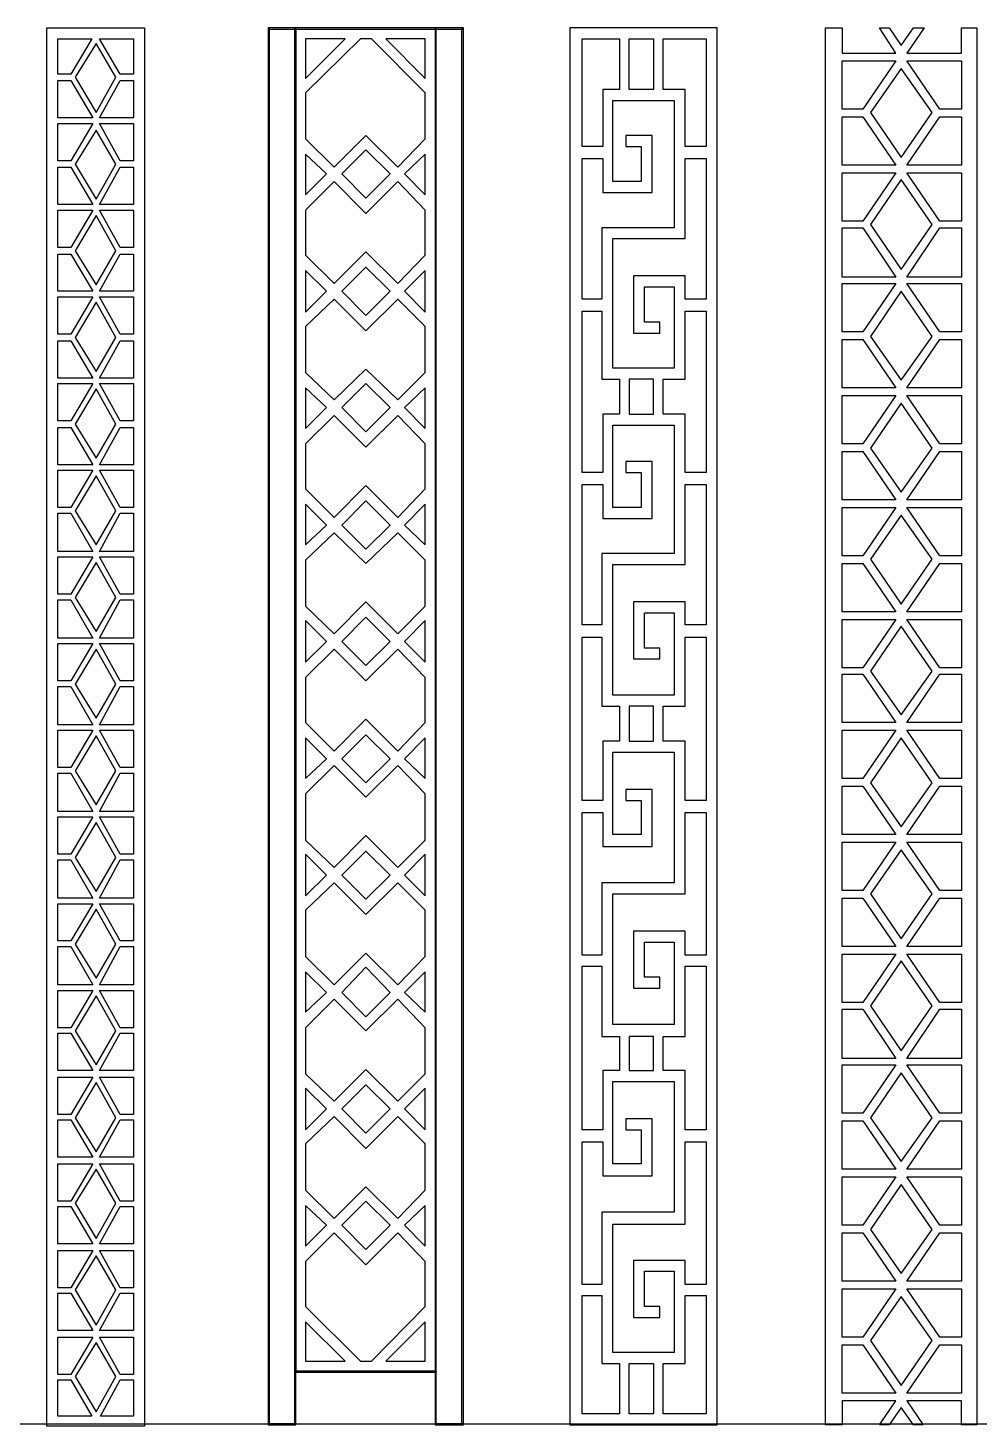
# Model space of a CAD drawing. Extents: x -66030 to 95157, y -13132 to 45879.
# Drawn here: x 8755 to 12142, y 31861 to 36837 of the extents above; entities that cross this region are included whole.
import ezdxf

# ---------------------------------------------------------------- set-up
doc = ezdxf.new("R2010")
doc.units = 0
doc.header["$LTSCALE"] = 100
doc.header["$MEASUREMENT"] = 0
doc.layers.add('3', color=11, linetype='CONTINUOUS')

msp = doc.modelspace()

# ---------------------------------------------------------------- linework, layer by layer
at = {"layer": '3', "color": 2}
msp.add_line((-66009.4, 31868.9), (90873, 31868.9), dxfattribs=at)
at = {"layer": '3'}
for points in [[(8822.1, 36837.3), (9169.7, 36837.3), (9169.7, 31861.1), (8822.1, 31861.1), (8822.1, 36837.3)], [(9708.7, 36837.3), (9708.7, 36837.3), (9611.1, 36837.3), (9611.1, 36833.4), (9708.7, 36833.4), (9708.7, 36837.3), (9708.7, 36837.3), (9708.7, 36837.3), (9708.7, 36837.3)], [(9611.1, 36837.3), (9611.1, 36837.3), (9611.1, 31865), (9615, 31865), (9615, 36837.3), (9611.1, 36837.3), (9611.1, 36837.3), (9611.1, 36837.3), (9611.1, 36837.3)], [(9704.8, 36837.3), (9708.7, 36833.4), (10208.7, 36833.4), (10208.7, 36837.3), (9708.7, 36837.3), (9704.8, 36837.3), (9708.7, 36837.3), (9704.8, 36837.3), (9704.8, 36837.3)], [(9708.7, 32052.5), (9708.7, 32056.4), (9708.7, 36837.3), (9704.8, 36837.3), (9704.8, 32056.4), (9708.7, 32052.5), (9704.8, 32056.4), (9704.8, 32052.5), (9708.7, 32052.5)], [(9708.7, 31865), (9708.7, 31865), (9708.7, 36837.3), (9704.8, 36837.3), (9704.8, 31865), (9708.7, 31865), (9708.7, 31865), (9708.7, 31865), (9708.7, 31865)], [(10208.7, 36837.3), (9708.7, 36837.3), (9708.7, 32056.4), (10208.7, 32056.4), (10208.7, 36837.3)], [(10208.7, 36837.3), (10204.8, 36837.3), (10204.8, 32056.4), (10208.7, 32056.4), (10208.7, 36837.3), (10208.7, 36837.3), (10208.7, 36837.3), (10208.7, 36837.3), (10208.7, 36837.3)], [(10204.8, 36837.3), (10208.7, 36833.4), (10302.4, 36833.4), (10302.4, 36837.3), (10208.7, 36837.3), (10204.8, 36837.3), (10208.7, 36837.3), (10204.8, 36837.3), (10204.8, 36837.3)], [(10208.7, 31865), (10208.7, 31865), (10208.7, 36837.3), (10204.8, 36837.3), (10204.8, 31865), (10208.7, 31865), (10204.8, 31865), (10204.8, 31865), (10208.7, 31865)], [(10302.4, 36837.3), (10298.5, 36837.3), (10298.5, 31865), (10306.3, 31865), (10306.3, 36837.3), (10302.4, 36837.3), (10306.3, 36837.3), (10306.3, 36837.3), (10302.4, 36837.3)], [(11208.6, 36837.3), (10685.2, 36837.3), (10685.2, 31865), (11208.6, 31865), (11208.6, 36837.3)], [(11595.3, 36837.3), (11653.9, 36837.3), (11653.9, 36747.5), (11845.3, 36747.5), (11786.7, 36837.3), (11821.8, 36837.3), (11864.8, 36774.8), (11907.8, 36837.3), (11946.8, 36837.3), (11884.3, 36747.5), (12079.6, 36747.5), (12079.6, 36837.3), (12134.3, 36837.3), (12134.3, 31865), (12079.6, 31865), (12079.6, 31951), (11884.3, 31951), (11942.9, 31865), (11907.8, 31865), (11864.8, 31927.5), (11821.8, 31865), (11786.7, 31865), (11845.3, 31951), (11653.9, 31951), (11653.9, 31865), (11595.3, 31865), (11595.3, 36837.3)], [(8861.1, 36798.3), (8982.2, 36798.3), (8908, 36673.3), (8861.1, 36673.3), (8861.1, 36798.3)], [(8923.6, 36661.6), (8997.8, 36536.6), (9068.1, 36661.6), (8997.8, 36782.6), (8923.6, 36661.6)], [(9009.5, 36798.3), (9130.6, 36798.3), (9130.6, 36673.3), (9083.8, 36673.3), (9009.5, 36798.3)], [(9978.2, 36798.3), (9939.2, 36798.3), (9743.9, 36606.9), (9743.9, 36442.8), (9845.4, 36341.3), (9958.7, 36454.5), (10072, 36341.3), (10169.6, 36442.8), (10169.6, 36606.9), (9978.2, 36798.3)], [(9884.5, 36798.3), (9743.9, 36798.3), (9743.9, 36657.6), (9884.5, 36798.3)], [(10169.6, 36798.3), (10029, 36798.3), (10169.6, 36657.6), (10169.6, 36798.3)], [(10861, 36798.3), (10861, 36618.6), (10802.4, 36618.6), (10802.4, 36415.5), (10728.2, 36415.5), (10728.2, 36798.3), (10861, 36798.3)], [(10982.1, 36798.3), (10982.1, 36618.6), (10896.1, 36618.6), (10896.1, 36798.3), (10982.1, 36798.3)], [(11169.5, 36415.5), (11095.3, 36415.5), (11095.3, 36618.6), (11017.2, 36618.6), (11017.2, 36798.3), (11169.5, 36798.3), (11169.5, 36415.5)], [(11653.9, 36548.3), (11653.9, 36720.1), (11845.3, 36720.1), (11728.1, 36548.3), (11653.9, 36548.3)], [(11755.4, 36536.6), (11864.8, 36376.4), (11974.2, 36536.6), (11864.8, 36692.8), (11755.4, 36536.6)], [(12079.6, 36720.1), (12079.6, 36548.3), (12001.5, 36548.3), (11884.3, 36720.1), (12079.6, 36720.1)], [(8861.1, 36517), (8861.1, 36649.8), (8908, 36649.8), (8986.1, 36517), (8861.1, 36517)], [(9130.6, 36649.8), (9130.6, 36517), (9009.5, 36517), (9083.8, 36649.8), (9130.6, 36649.8)], [(10728.2, 36372.5), (10802.4, 36372.5), (10802.4, 36251.4), (10978.1, 36251.4), (10978.1, 36454.5), (10884.4, 36454.5), (10884.4, 36415.5), (10939.1, 36415.5), (10939.1, 36290.5), (10837.5, 36290.5), (10837.5, 36579.5), (11056.3, 36579.5), (11056.3, 36126.4), (10798.5, 36126.4), (10798.5, 35872.5), (10728.2, 35872.5), (10728.2, 36372.5)], [(8861.1, 36364.7), (8861.1, 36497.5), (8986.1, 36497.5), (8908, 36364.7), (8861.1, 36364.7)], [(9130.6, 36497.5), (9130.6, 36364.7), (9083.8, 36364.7), (9009.5, 36497.5), (9130.6, 36497.5)], [(11653.9, 36349.1), (11653.9, 36520.9), (11728.1, 36520.9), (11845.3, 36349.1), (11653.9, 36349.1)], [(12079.6, 36520.9), (12079.6, 36349.1), (11884.3, 36349.1), (12001.5, 36520.9), (12079.6, 36520.9)], [(8923.6, 36353), (8997.8, 36228), (9068.1, 36353), (8997.8, 36474.1), (8923.6, 36353)], [(9743.9, 36388.1), (9743.9, 36243.6), (9818.1, 36317.8), (9743.9, 36388.1)], [(10044.6, 36317.8), (9958.7, 36231.9), (9872.8, 36317.8), (9958.7, 36403.8), (10044.6, 36317.8)], [(10169.6, 36243.6), (10169.6, 36388.1), (10095.4, 36317.8), (10169.6, 36243.6)], [(8861.1, 36208.5), (8861.1, 36341.3), (8908, 36341.3), (8986.1, 36208.5), (8861.1, 36208.5)], [(9130.6, 36341.3), (9130.6, 36208.5), (9009.5, 36208.5), (9083.8, 36341.3), (9130.6, 36341.3)], [(11169.5, 35872.5), (11095.3, 35872.5), (11095.3, 35954.6), (10911.7, 35954.6), (10911.7, 35751.5), (11005.5, 35751.5), (11005.5, 35790.5), (10950.8, 35790.5), (10950.8, 35915.5), (11056.3, 35915.5), (11056.3, 35626.5), (10837.5, 35626.5), (10837.5, 36087.4), (11095.3, 36087.4), (11095.3, 36372.5), (11150, 36372.5), (11150, 36372.5), (11169.5, 36372.5), (11169.5, 35872.5)], [(9743.9, 36188.9), (9743.9, 36028.8), (9845.4, 35927.2), (9958.7, 36040.5), (10072, 35927.2), (10169.6, 36028.8), (10169.6, 36188.9), (10072, 36290.5), (9958.7, 36177.2), (9845.4, 36290.5), (9743.9, 36188.9)], [(11653.9, 36149.9), (11653.9, 36321.7), (11845.3, 36321.7), (11728.1, 36149.9), (11653.9, 36149.9)], [(11755.4, 36138.2), (11864.8, 35978), (11974.2, 36138.2), (11864.8, 36298.3), (11755.4, 36138.2)], [(12079.6, 36321.7), (12079.6, 36149.9), (12001.5, 36149.9), (11884.3, 36321.7), (12079.6, 36321.7)], [(8861.1, 36056.1), (8861.1, 36188.9), (8986.1, 36188.9), (8908, 36056.1), (8861.1, 36056.1)], [(9130.6, 36188.9), (9130.6, 36056.1), (9083.8, 36056.1), (9009.5, 36188.9), (9130.6, 36188.9)], [(8923.6, 36044.4), (8997.8, 35923.3), (9068.1, 36044.4), (8997.8, 36169.4), (8923.6, 36044.4)], [(11653.9, 35950.7), (11653.9, 36126.4), (11728.1, 36126.4), (11845.3, 35950.7), (11653.9, 35950.7)], [(12079.6, 36126.4), (12079.6, 35950.7), (11884.3, 35950.7), (12001.5, 36126.4), (12079.6, 36126.4)], [(8861.1, 35899.9), (8861.1, 36032.7), (8908, 36032.7), (8986.1, 35899.9), (8861.1, 35899.9)], [(9130.6, 36032.7), (9130.6, 35899.9), (9009.5, 35899.9), (9083.8, 36032.7), (9130.6, 36032.7)], [(10044.6, 35899.9), (9958.7, 35814), (9872.8, 35899.9), (9958.7, 35985.8), (10044.6, 35899.9)], [(9743.9, 35974.1), (9743.9, 35825.7), (9818.1, 35899.9), (9743.9, 35974.1)], [(10169.6, 35825.7), (10169.6, 35974.1), (10095.4, 35899.9), (10169.6, 35825.7)], [(8861.1, 35747.6), (8861.1, 35880.4), (8986.1, 35880.4), (8908, 35747.6), (8861.1, 35747.6)], [(9130.6, 35880.4), (9130.6, 35747.6), (9083.8, 35747.6), (9009.5, 35880.4), (9130.6, 35880.4)], [(11653.9, 35755.4), (11653.9, 35927.2), (11845.3, 35927.2), (11728.1, 35755.4), (11653.9, 35755.4)], [(11755.4, 35739.7), (11864.8, 35583.5), (11974.2, 35739.7), (11864.8, 35899.9), (11755.4, 35739.7)], [(12079.6, 35927.2), (12079.6, 35755.4), (12001.5, 35755.4), (11884.3, 35927.2), (12079.6, 35927.2)], [(8923.6, 35735.8), (8997.8, 35614.8), (9068.1, 35735.8), (8997.8, 35860.8), (8923.6, 35735.8)], [(9743.9, 35774.9), (9743.9, 35610.8), (9845.4, 35513.2), (9958.7, 35622.6), (10072, 35513.2), (10169.6, 35610.8), (10169.6, 35774.9), (10072, 35872.5), (9958.7, 35759.3), (9845.4, 35872.5), (9743.9, 35774.9)], [(10728.2, 35829.6), (10798.5, 35829.6), (10798.5, 35587.4), (10861, 35587.4), (10861, 35462.4), (10802.4, 35462.4), (10802.4, 35255.4), (10728.2, 35255.4), (10728.2, 35829.6)], [(11169.5, 35255.4), (11095.3, 35255.4), (11095.3, 35462.4), (11017.2, 35462.4), (11017.2, 35587.4), (11095.3, 35587.4), (11095.3, 35829.6), (11169.5, 35829.6), (11169.5, 35255.4)], [(8861.1, 35591.3), (8861.1, 35724.1), (8908, 35724.1), (8986.1, 35591.3), (8861.1, 35591.3)], [(9130.6, 35724.1), (9130.6, 35591.3), (9009.5, 35591.3), (9083.8, 35724.1), (9130.6, 35724.1)], [(11653.9, 35556.2), (11653.9, 35728), (11728.1, 35728), (11845.3, 35556.2), (11653.9, 35556.2)], [(12079.6, 35728), (12079.6, 35556.2), (11884.3, 35556.2), (12001.5, 35728), (12079.6, 35728)], [(10896.1, 35462.4), (10982.1, 35462.4), (10982.1, 35587.4), (10896.1, 35587.4), (10896.1, 35462.4)], [(8861.1, 35439), (8861.1, 35571.8), (8986.1, 35571.8), (8908, 35439), (8861.1, 35439)], [(8923.6, 35427.3), (8997.8, 35306.2), (9068.1, 35427.3), (8997.8, 35552.3), (8923.6, 35427.3)], [(9130.6, 35571.8), (9130.6, 35439), (9083.8, 35439), (9009.5, 35571.8), (9130.6, 35571.8)], [(9743.9, 35556.2), (9743.9, 35411.6), (9818.1, 35485.9), (9743.9, 35556.2)], [(10044.6, 35485.9), (9958.7, 35399.9), (9872.8, 35485.9), (9958.7, 35571.8), (10044.6, 35485.9)], [(10169.6, 35411.6), (10169.6, 35556.2), (10095.4, 35485.9), (10169.6, 35411.6)], [(11653.9, 35357), (11653.9, 35528.8), (11845.3, 35528.8), (11728.1, 35357), (11653.9, 35357)], [(11755.4, 35341.3), (11864.8, 35185.1), (11974.2, 35341.3), (11864.8, 35501.5), (11755.4, 35341.3)], [(12079.6, 35528.8), (12079.6, 35357), (12001.5, 35357), (11884.3, 35528.8), (12079.6, 35528.8)], [(9743.9, 35357), (9743.9, 35196.8), (9845.4, 35095.3), (9958.7, 35208.5), (10072, 35095.3), (10169.6, 35196.8), (10169.6, 35357), (10072, 35458.5), (9958.7, 35345.2), (9845.4, 35458.5), (9743.9, 35357)], [(8861.1, 35282.7), (8861.1, 35415.5), (8908, 35415.5), (8986.1, 35282.7), (8861.1, 35282.7)], [(9130.6, 35415.5), (9130.6, 35282.7), (9009.5, 35282.7), (9083.8, 35415.5), (9130.6, 35415.5)], [(10728.2, 35212.4), (10802.4, 35212.4), (10802.4, 35091.4), (10978.1, 35091.4), (10978.1, 35294.5), (10884.4, 35294.5), (10884.4, 35255.4), (10939.1, 35255.4), (10939.1, 35130.4), (10837.5, 35130.4), (10837.5, 35423.4), (11056.3, 35423.4), (11056.3, 34966.4), (10798.5, 34966.4), (10798.5, 34712.5), (10728.2, 34712.5), (10728.2, 35212.4)], [(11653.9, 35157.8), (11653.9, 35329.6), (11728.1, 35329.6), (11845.3, 35157.8), (11653.9, 35157.8)], [(12079.6, 35329.6), (12079.6, 35157.8), (11884.3, 35157.8), (12001.5, 35329.6), (12079.6, 35329.6)], [(8861.1, 35130.4), (8861.1, 35263.2), (8986.1, 35263.2), (8908, 35130.4), (8861.1, 35130.4)], [(8923.6, 35118.7), (8997.8, 34997.6), (9068.1, 35118.7), (8997.8, 35243.7), (8923.6, 35118.7)], [(9130.6, 35263.2), (9130.6, 35130.4), (9083.8, 35130.4), (9009.5, 35263.2), (9130.6, 35263.2)], [(11169.5, 34712.5), (11095.3, 34712.5), (11095.3, 34794.5), (10911.7, 34794.5), (10911.7, 34591.4), (11005.5, 34591.4), (11005.5, 34630.4), (10950.8, 34630.4), (10950.8, 34755.4), (11056.3, 34755.4), (11056.3, 34462.5), (10837.5, 34462.5), (10837.5, 34927.3), (11095.3, 34927.3), (11095.3, 35212.4), (11169.5, 35212.4), (11169.5, 34712.5)], [(9743.9, 35142.1), (9743.9, 34997.6), (9818.1, 35067.9), (9743.9, 35142.1)], [(10044.6, 35067.9), (9958.7, 34982), (9872.8, 35067.9), (9958.7, 35153.8), (10044.6, 35067.9)], [(10169.6, 34997.6), (10169.6, 35142.1), (10095.4, 35067.9), (10169.6, 34997.6)], [(8861.1, 34974.2), (8861.1, 35110.9), (8908, 35110.9), (8986.1, 34974.2), (8861.1, 34974.2)], [(9130.6, 35110.9), (9130.6, 34974.2), (9009.5, 34974.2), (9083.8, 35110.9), (9130.6, 35110.9)], [(11653.9, 34958.5), (11653.9, 35130.4), (11845.3, 35130.4), (11728.1, 34958.5), (11653.9, 34958.5)], [(11755.4, 34946.8), (11864.8, 34786.7), (11974.2, 34946.8), (11864.8, 35103.1), (11755.4, 34946.8)], [(12079.6, 35130.4), (12079.6, 34958.5), (12001.5, 34958.5), (11884.3, 35130.4), (12079.6, 35130.4)], [(9743.9, 34942.9), (9743.9, 34778.9), (9845.4, 34681.2), (9958.7, 34794.5), (10072, 34681.2), (10169.6, 34778.9), (10169.6, 34942.9), (10072, 35040.6), (9958.7, 34931.2), (9845.4, 35040.6), (9743.9, 34942.9)], [(8861.1, 34821.8), (8861.1, 34954.6), (8986.1, 34954.6), (8908, 34821.8), (8861.1, 34821.8)], [(8923.6, 34810.1), (8997.8, 34689), (9068.1, 34810.1), (8997.8, 34935.1), (8923.6, 34810.1)], [(9130.6, 34954.6), (9130.6, 34821.8), (9083.8, 34821.8), (9009.5, 34954.6), (9130.6, 34954.6)], [(11653.9, 34759.3), (11653.9, 34931.2), (11728.1, 34931.2), (11845.3, 34759.3), (11653.9, 34759.3)], [(12079.6, 34931.2), (12079.6, 34759.3), (11884.3, 34759.3), (12001.5, 34931.2), (12079.6, 34931.2)], [(8861.1, 34665.6), (8861.1, 34802.3), (8908, 34802.3), (8986.1, 34665.6), (8861.1, 34665.6)], [(9130.6, 34802.3), (9130.6, 34665.6), (9009.5, 34665.6), (9083.8, 34802.3), (9130.6, 34802.3)], [(10044.6, 34653.9), (9958.7, 34568), (9872.8, 34653.9), (9958.7, 34739.8), (10044.6, 34653.9)], [(9743.9, 34728.1), (9743.9, 34579.7), (9818.1, 34653.9), (9743.9, 34728.1)], [(10169.6, 34579.7), (10169.6, 34728.1), (10095.4, 34653.9), (10169.6, 34579.7)], [(11653.9, 34560.1), (11653.9, 34732), (11845.3, 34732), (11728.1, 34560.1), (11653.9, 34560.1)], [(11755.4, 34548.4), (11864.8, 34392.2), (11974.2, 34548.4), (11864.8, 34708.6), (11755.4, 34548.4)], [(12079.6, 34732), (12079.6, 34560.1), (12001.5, 34560.1), (11884.3, 34732), (12079.6, 34732)], [(8861.1, 34513.3), (8861.1, 34646.1), (8986.1, 34646.1), (8908, 34513.3), (8861.1, 34513.3)], [(9130.6, 34646.1), (9130.6, 34513.3), (9083.8, 34513.3), (9009.5, 34646.1), (9130.6, 34646.1)], [(10728.2, 34669.5), (10798.5, 34669.5), (10798.5, 34423.4), (10861, 34423.4), (10861, 34298.4), (10802.4, 34298.4), (10802.4, 34087.5), (10728.2, 34087.5), (10728.2, 34087.5), (10728.2, 34087.5), (10728.2, 34669.5)], [(11169.5, 34087.5), (11095.3, 34087.5), (11095.3, 34298.4), (11017.2, 34298.4), (11017.2, 34423.4), (11095.3, 34423.4), (11095.3, 34669.5), (11169.5, 34669.5), (11169.5, 34087.5)], [(8923.6, 34501.6), (8997.8, 34380.5), (9068.1, 34501.6), (8997.8, 34626.5), (8923.6, 34501.6)], [(9743.9, 34525), (9743.9, 34364.8), (9845.4, 34263.3), (9958.7, 34376.6), (10072, 34263.3), (10169.6, 34364.8), (10169.6, 34525), (10072, 34626.5), (9958.7, 34513.3), (9845.4, 34626.5), (9743.9, 34525)], [(11653.9, 34364.8), (11653.9, 34536.7), (11728.1, 34536.7), (11845.3, 34364.8), (11653.9, 34364.8)], [(12079.6, 34536.7), (12079.6, 34364.8), (11884.3, 34364.8), (12001.5, 34536.7), (12079.6, 34536.7)], [(8861.1, 34357), (8861.1, 34493.7), (8908, 34493.7), (8986.1, 34357), (8861.1, 34357)], [(9130.6, 34493.7), (9130.6, 34357), (9009.5, 34357), (9083.8, 34493.7), (9130.6, 34493.7)], [(10896.1, 34298.4), (10982.1, 34298.4), (10982.1, 34423.4), (10896.1, 34423.4), (10896.1, 34298.4)], [(8861.1, 34204.7), (8861.1, 34337.5), (8986.1, 34337.5), (8908, 34204.7), (8861.1, 34204.7)], [(9130.6, 34337.5), (9130.6, 34204.7), (9083.8, 34204.7), (9009.5, 34337.5), (9130.6, 34337.5)], [(11653.9, 34165.6), (11653.9, 34337.5), (11845.3, 34337.5), (11728.1, 34165.6), (11653.9, 34165.6)], [(12079.6, 34337.5), (12079.6, 34165.6), (12001.5, 34165.6), (11884.3, 34337.5), (12079.6, 34337.5)], [(8923.6, 34193), (8997.8, 34071.9), (9068.1, 34193), (8997.8, 34318), (8923.6, 34193)], [(9743.9, 34310.2), (9743.9, 34165.6), (9818.1, 34235.9), (9743.9, 34310.2)], [(10044.6, 34235.9), (9958.7, 34150), (9872.8, 34235.9), (9958.7, 34321.9), (10044.6, 34235.9)], [(10169.6, 34165.6), (10169.6, 34310.2), (10095.4, 34235.9), (10169.6, 34165.6)], [(11755.4, 34150), (11864.8, 33993.8), (11974.2, 34150), (11864.8, 34310.2), (11755.4, 34150)], [(10728.2, 34044.6), (10802.4, 34044.6), (10802.4, 33923.5), (10978.1, 33923.5), (10978.1, 34126.6), (10884.4, 34126.6), (10884.4, 34087.5), (10939.1, 34087.5), (10939.1, 33966.4), (10837.5, 33966.4), (10837.5, 34259.4), (11056.3, 34259.4), (11056.3, 33794.6), (10798.5, 33794.6), (10798.5, 33536.8), (10728.2, 33536.8), (10728.2, 34044.6)], [(9743.9, 34111), (9743.9, 33946.9), (9845.4, 33849.3), (9958.7, 33962.5), (10072, 33849.3), (10169.6, 33946.9), (10169.6, 34111), (10072, 34212.5), (9958.7, 34099.2), (9845.4, 34212.5), (9743.9, 34111)], [(8861.1, 34048.5), (8861.1, 34185.2), (8908, 34185.2), (8986.1, 34048.5), (8861.1, 34048.5)], [(9130.6, 34185.2), (9130.6, 34048.5), (9009.5, 34048.5), (9083.8, 34185.2), (9130.6, 34185.2)], [(11653.9, 33966.4), (11653.9, 34138.3), (11728.1, 34138.3), (11845.3, 33966.4), (11653.9, 33966.4)], [(12079.6, 34138.3), (12079.6, 33966.4), (11884.3, 33966.4), (12001.5, 34138.3), (12079.6, 34138.3)], [(11169.5, 33536.8), (11095.3, 33536.8), (11095.3, 33622.7), (10911.7, 33622.7), (10911.7, 33419.6), (11005.5, 33419.6), (11005.5, 33458.7), (10950.8, 33458.7), (10950.8, 33583.6), (11056.3, 33583.6), (11056.3, 33290.7), (10837.5, 33290.7), (10837.5, 33755.5), (11095.3, 33755.5), (11095.3, 34044.6), (11169.5, 34044.6), (11169.5, 33536.8)], [(8861.1, 33896.1), (8861.1, 34028.9), (8986.1, 34028.9), (8908, 33896.1), (8861.1, 33896.1)], [(8923.6, 33884.4), (8997.8, 33763.3), (9068.1, 33884.4), (8997.8, 34009.4), (8923.6, 33884.4)], [(9130.6, 34028.9), (9130.6, 33896.1), (9083.8, 33896.1), (9009.5, 34028.9), (9130.6, 34028.9)], [(11653.9, 33767.2), (11653.9, 33939.1), (11845.3, 33939.1), (11728.1, 33767.2), (11653.9, 33767.2)], [(12079.6, 33939.1), (12079.6, 33767.2), (12001.5, 33767.2), (11884.3, 33939.1), (12079.6, 33939.1)], [(9743.9, 33896.1), (9743.9, 33747.7), (9818.1, 33821.9), (9743.9, 33896.1)], [(10044.6, 33821.9), (9958.7, 33736), (9872.8, 33821.9), (9958.7, 33907.8), (10044.6, 33821.9)], [(10169.6, 33747.7), (10169.6, 33896.1), (10095.4, 33821.9), (10169.6, 33747.7)], [(11755.4, 33755.5), (11864.8, 33595.4), (11974.2, 33755.5), (11864.8, 33911.8), (11755.4, 33755.5)], [(8861.1, 33739.9), (8861.1, 33876.6), (8908, 33876.6), (8986.1, 33739.9), (8861.1, 33739.9)], [(9130.6, 33876.6), (9130.6, 33739.9), (9009.5, 33739.9), (9083.8, 33876.6), (9130.6, 33876.6)], [(9743.9, 33696.9), (9743.9, 33532.9), (9845.4, 33431.3), (9958.7, 33544.6), (10072, 33431.3), (10169.6, 33532.9), (10169.6, 33696.9), (10072, 33794.6), (9958.7, 33681.3), (9845.4, 33794.6), (9743.9, 33696.9)], [(11653.9, 33568), (11653.9, 33739.9), (11728.1, 33739.9), (11845.3, 33568), (11653.9, 33568)], [(12079.6, 33739.9), (12079.6, 33568), (11884.3, 33568), (12001.5, 33739.9), (12079.6, 33739.9)], [(8861.1, 33587.6), (8861.1, 33720.4), (8986.1, 33720.4), (8908, 33587.6), (8861.1, 33587.6)], [(8923.6, 33575.8), (8997.8, 33454.8), (9068.1, 33575.8), (8997.8, 33700.8), (8923.6, 33575.8)], [(9130.6, 33720.4), (9130.6, 33587.6), (9083.8, 33587.6), (9009.5, 33720.4), (9130.6, 33720.4)], [(8861.1, 33431.3), (8861.1, 33568), (8908, 33568), (8986.1, 33431.3), (8861.1, 33431.3)], [(9130.6, 33568), (9130.6, 33431.3), (9009.5, 33431.3), (9083.8, 33568), (9130.6, 33568)], [(11653.9, 33368.8), (11653.9, 33540.7), (11845.3, 33540.7), (11728.1, 33368.8), (11653.9, 33368.8)], [(12079.6, 33540.7), (12079.6, 33368.8), (12001.5, 33368.8), (11884.3, 33540.7), (12079.6, 33540.7)], [(10044.6, 33404), (9958.7, 33318), (9872.8, 33404), (9958.7, 33493.8), (10044.6, 33404)], [(10728.2, 33497.7), (10798.5, 33497.7), (10798.5, 33247.7), (10861, 33247.7), (10861, 33126.7), (10802.4, 33126.7), (10802.4, 32915.7), (10728.2, 32915.7), (10728.2, 33497.7)], [(11169.5, 32915.7), (11095.3, 32915.7), (11095.3, 33126.7), (11017.2, 33126.7), (11017.2, 33247.7), (11095.3, 33247.7), (11095.3, 33497.7), (11169.5, 33497.7), (11169.5, 32915.7)], [(11755.4, 33357.1), (11864.8, 33197), (11974.2, 33357.1), (11864.8, 33517.2), (11755.4, 33357.1)], [(9743.9, 33478.2), (9743.9, 33333.7), (9818.1, 33404), (9743.9, 33478.2)], [(10169.6, 33333.7), (10169.6, 33478.2), (10095.4, 33404), (10169.6, 33333.7)], [(8861.1, 33279), (8861.1, 33411.8), (8986.1, 33411.8), (8908, 33279), (8861.1, 33279)], [(8923.6, 33267.3), (8997.8, 33146.2), (9068.1, 33267.3), (8997.8, 33392.3), (8923.6, 33267.3)], [(9130.6, 33411.8), (9130.6, 33279), (9083.8, 33279), (9009.5, 33411.8), (9130.6, 33411.8)], [(9743.9, 33279), (9743.9, 33114.9), (9845.4, 33017.3), (9958.7, 33130.6), (10072, 33017.3), (10169.6, 33114.9), (10169.6, 33279), (10072, 33380.5), (9958.7, 33267.3), (9845.4, 33380.5), (9743.9, 33279)], [(11653.9, 33169.6), (11653.9, 33345.4), (11728.1, 33345.4), (11845.3, 33169.6), (11653.9, 33169.6)], [(12079.6, 33345.4), (12079.6, 33169.6), (11884.3, 33169.6), (12001.5, 33345.4), (12079.6, 33345.4)], [(8861.1, 33126.7), (8861.1, 33259.5), (8908, 33259.5), (8986.1, 33126.7), (8861.1, 33126.7)], [(9130.6, 33259.5), (9130.6, 33126.7), (9009.5, 33126.7), (9083.8, 33259.5), (9130.6, 33259.5)], [(10896.1, 33126.7), (10982.1, 33126.7), (10982.1, 33247.7), (10896.1, 33247.7), (10896.1, 33126.7)], [(11653.9, 32974.3), (11653.9, 33146.2), (11845.3, 33146.2), (11728.1, 32974.3), (11653.9, 32974.3)], [(12079.6, 33146.2), (12079.6, 32974.3), (12001.5, 32974.3), (11884.3, 33146.2), (12079.6, 33146.2)], [(8861.1, 32970.4), (8861.1, 33103.2), (8986.1, 33103.2), (8908, 32970.4), (8861.1, 32970.4)], [(9130.6, 33103.2), (9130.6, 32970.4), (9083.8, 32970.4), (9009.5, 33103.2), (9130.6, 33103.2)], [(11755.4, 32958.7), (11864.8, 32802.5), (11974.2, 32958.7), (11864.8, 33118.8), (11755.4, 32958.7)], [(8923.6, 32958.7), (8997.8, 32837.6), (9068.1, 32958.7), (8997.8, 33083.7), (8923.6, 32958.7)], [(9743.9, 33064.2), (9743.9, 32915.7), (9818.1, 32989.9), (9743.9, 33064.2)], [(10044.6, 32989.9), (9958.7, 32904), (9872.8, 32989.9), (9958.7, 33075.9), (10044.6, 32989.9)], [(10169.6, 32915.7), (10169.6, 33064.2), (10095.4, 32989.9), (10169.6, 32915.7)], [(10728.2, 32872.8), (10802.4, 32872.8), (10802.4, 32751.7), (10978.1, 32751.7), (10978.1, 32954.8), (10884.4, 32954.8), (10884.4, 32915.7), (10939.1, 32915.7), (10939.1, 32794.6), (10837.5, 32794.6), (10837.5, 33087.6), (11056.3, 33087.6), (11056.3, 32622.8), (10798.5, 32622.8), (10798.5, 32365), (10728.2, 32365), (10728.2, 32872.8)], [(8861.1, 32818.1), (8861.1, 32950.9), (8908, 32950.9), (8986.1, 32818.1), (8861.1, 32818.1)], [(9130.6, 32950.9), (9130.6, 32818.1), (9009.5, 32818.1), (9083.8, 32950.9), (9130.6, 32950.9)], [(9743.9, 32865), (9743.9, 32700.9), (9845.4, 32599.3), (9958.7, 32712.6), (10072, 32599.3), (10169.6, 32700.9), (10169.6, 32865), (10072, 32962.6), (9958.7, 32849.3), (9845.4, 32962.6), (9743.9, 32865)], [(11653.9, 32775.1), (11653.9, 32947), (11728.1, 32947), (11845.3, 32775.1), (11653.9, 32775.1)], [(12079.6, 32947), (12079.6, 32775.1), (11884.3, 32775.1), (12001.5, 32947), (12079.6, 32947)], [(11169.5, 32365), (11095.3, 32365), (11095.3, 32450.9), (10911.7, 32450.9), (10911.7, 32247.8), (11005.5, 32247.8), (11005.5, 32286.9), (10950.8, 32286.9), (10950.8, 32411.9), (11056.3, 32411.9), (11056.3, 32122.8), (10837.5, 32122.8), (10837.5, 32579.8), (11095.3, 32579.8), (11095.3, 32872.8), (11169.5, 32872.8), (11169.5, 32365)], [(8861.1, 32661.8), (8861.1, 32794.6), (8986.1, 32794.6), (8908, 32661.8), (8861.1, 32661.8)], [(9130.6, 32794.6), (9130.6, 32661.8), (9083.8, 32661.8), (9009.5, 32794.6), (9130.6, 32794.6)], [(8923.6, 32654), (8997.8, 32529), (9068.1, 32654), (8997.8, 32775.1), (8923.6, 32654)], [(11653.9, 32575.9), (11653.9, 32747.8), (11845.3, 32747.8), (11728.1, 32575.9), (11653.9, 32575.9)], [(12079.6, 32747.8), (12079.6, 32575.9), (12001.5, 32575.9), (11884.3, 32747.8), (12079.6, 32747.8)], [(11755.4, 32560.3), (11864.8, 32404), (11974.2, 32560.3), (11864.8, 32720.4), (11755.4, 32560.3)], [(9743.9, 32646.2), (9743.9, 32501.7), (9818.1, 32575.9), (9743.9, 32646.2)], [(10044.6, 32575.9), (9958.7, 32490), (9872.8, 32575.9), (9958.7, 32661.8), (10044.6, 32575.9)], [(10169.6, 32501.7), (10169.6, 32646.2), (10095.4, 32575.9), (10169.6, 32501.7)], [(8861.1, 32509.5), (8861.1, 32642.3), (8908, 32642.3), (8986.1, 32509.5), (8861.1, 32509.5)], [(9130.6, 32642.3), (9130.6, 32509.5), (9009.5, 32509.5), (9083.8, 32642.3), (9130.6, 32642.3)], [(9743.9, 32447), (9743.9, 32286.9), (9939.2, 32091.6), (9978.2, 32091.6), (10169.6, 32286.9), (10169.6, 32447), (10072, 32548.6), (9958.7, 32435.3), (9845.4, 32548.6), (9743.9, 32447)], [(11653.9, 32376.7), (11653.9, 32548.6), (11728.1, 32548.6), (11845.3, 32376.7), (11653.9, 32376.7)], [(12079.6, 32548.6), (12079.6, 32376.7), (11884.3, 32376.7), (12001.5, 32548.6), (12079.6, 32548.6)], [(8861.1, 32353.3), (8861.1, 32486.1), (8986.1, 32486.1), (8908, 32353.3), (8861.1, 32353.3)], [(8923.6, 32345.5), (8997.8, 32220.5), (9068.1, 32345.5), (8997.8, 32466.5), (8923.6, 32345.5)], [(9130.6, 32486.1), (9130.6, 32353.3), (9083.8, 32353.3), (9009.5, 32486.1), (9130.6, 32486.1)], [(11653.9, 32177.5), (11653.9, 32349.4), (11845.3, 32349.4), (11728.1, 32177.5), (11653.9, 32177.5)], [(12079.6, 32349.4), (12079.6, 32177.5), (12001.5, 32177.5), (11884.3, 32349.4), (12079.6, 32349.4)], [(8861.1, 32200.9), (8861.1, 32333.7), (8908, 32333.7), (8986.1, 32200.9), (8861.1, 32200.9)], [(9130.6, 32333.7), (9130.6, 32200.9), (9009.5, 32200.9), (9083.8, 32333.7), (9130.6, 32333.7)], [(10728.2, 32325.9), (10798.5, 32325.9), (10798.5, 32083.8), (10861, 32083.8), (10861, 31904.1), (10728.2, 31904.1), (10728.2, 32325.9)], [(11017.2, 31904.1), (11017.2, 32083.8), (11095.3, 32083.8), (11095.3, 32325.9), (11169.5, 32325.9), (11169.5, 31904.1), (11017.2, 31904.1)], [(11755.4, 32165.8), (11864.8, 32005.6), (11974.2, 32165.8), (11864.8, 32322), (11755.4, 32165.8)], [(9743.9, 32232.2), (9743.9, 32091.6), (9884.5, 32091.6), (9743.9, 32232.2)], [(10029, 32091.6), (10169.6, 32091.6), (10169.6, 32232.2), (10029, 32091.6)], [(8861.1, 32044.7), (8861.1, 32177.5), (8986.1, 32177.5), (8908, 32044.7), (8861.1, 32044.7)], [(8923.6, 32036.9), (8997.8, 31911.9), (9068.1, 32036.9), (8997.8, 32158), (8923.6, 32036.9)], [(9130.6, 32177.5), (9130.6, 32044.7), (9083.8, 32044.7), (9009.5, 32177.5), (9130.6, 32177.5)], [(11653.9, 31978.3), (11653.9, 32150.2), (11728.1, 32150.2), (11845.3, 31978.3), (11653.9, 31978.3)], [(12079.6, 32150.2), (12079.6, 31978.3), (11884.3, 31978.3), (12001.5, 32150.2), (12079.6, 32150.2)], [(10208.7, 32056.4), (10208.7, 32056.4), (9708.7, 32056.4), (9708.7, 32052.5), (10208.7, 32052.5), (10208.7, 32056.4), (10208.7, 32052.5), (10208.7, 32052.5), (10208.7, 32056.4)], [(10896.1, 31904.1), (10896.1, 32083.8), (10982.1, 32083.8), (10982.1, 31904.1), (10896.1, 31904.1)], [(8982.2, 31896.3), (8861.1, 31896.3), (8861.1, 32025.2), (8908, 32025.2), (8982.2, 31896.3)], [(9130.6, 32025.2), (9130.6, 31896.3), (9013.4, 31896.3), (9083.8, 32025.2), (9130.6, 32025.2)], [(9611.1, 31865), (9611.1, 31865), (9708.7, 31865), (9708.7, 31868.9), (9611.1, 31868.9), (9611.1, 31865), (9611.1, 31865), (9611.1, 31865), (9611.1, 31865)], [(10306.3, 31865), (10302.4, 31868.9), (10208.7, 31868.9), (10208.7, 31865), (10302.4, 31865), (10306.3, 31865), (10302.4, 31865), (10306.3, 31865), (10306.3, 31865)]]:
    msp.add_lwpolyline(points, close=True, dxfattribs=at)

doc.saveas('drawing.dxf')
